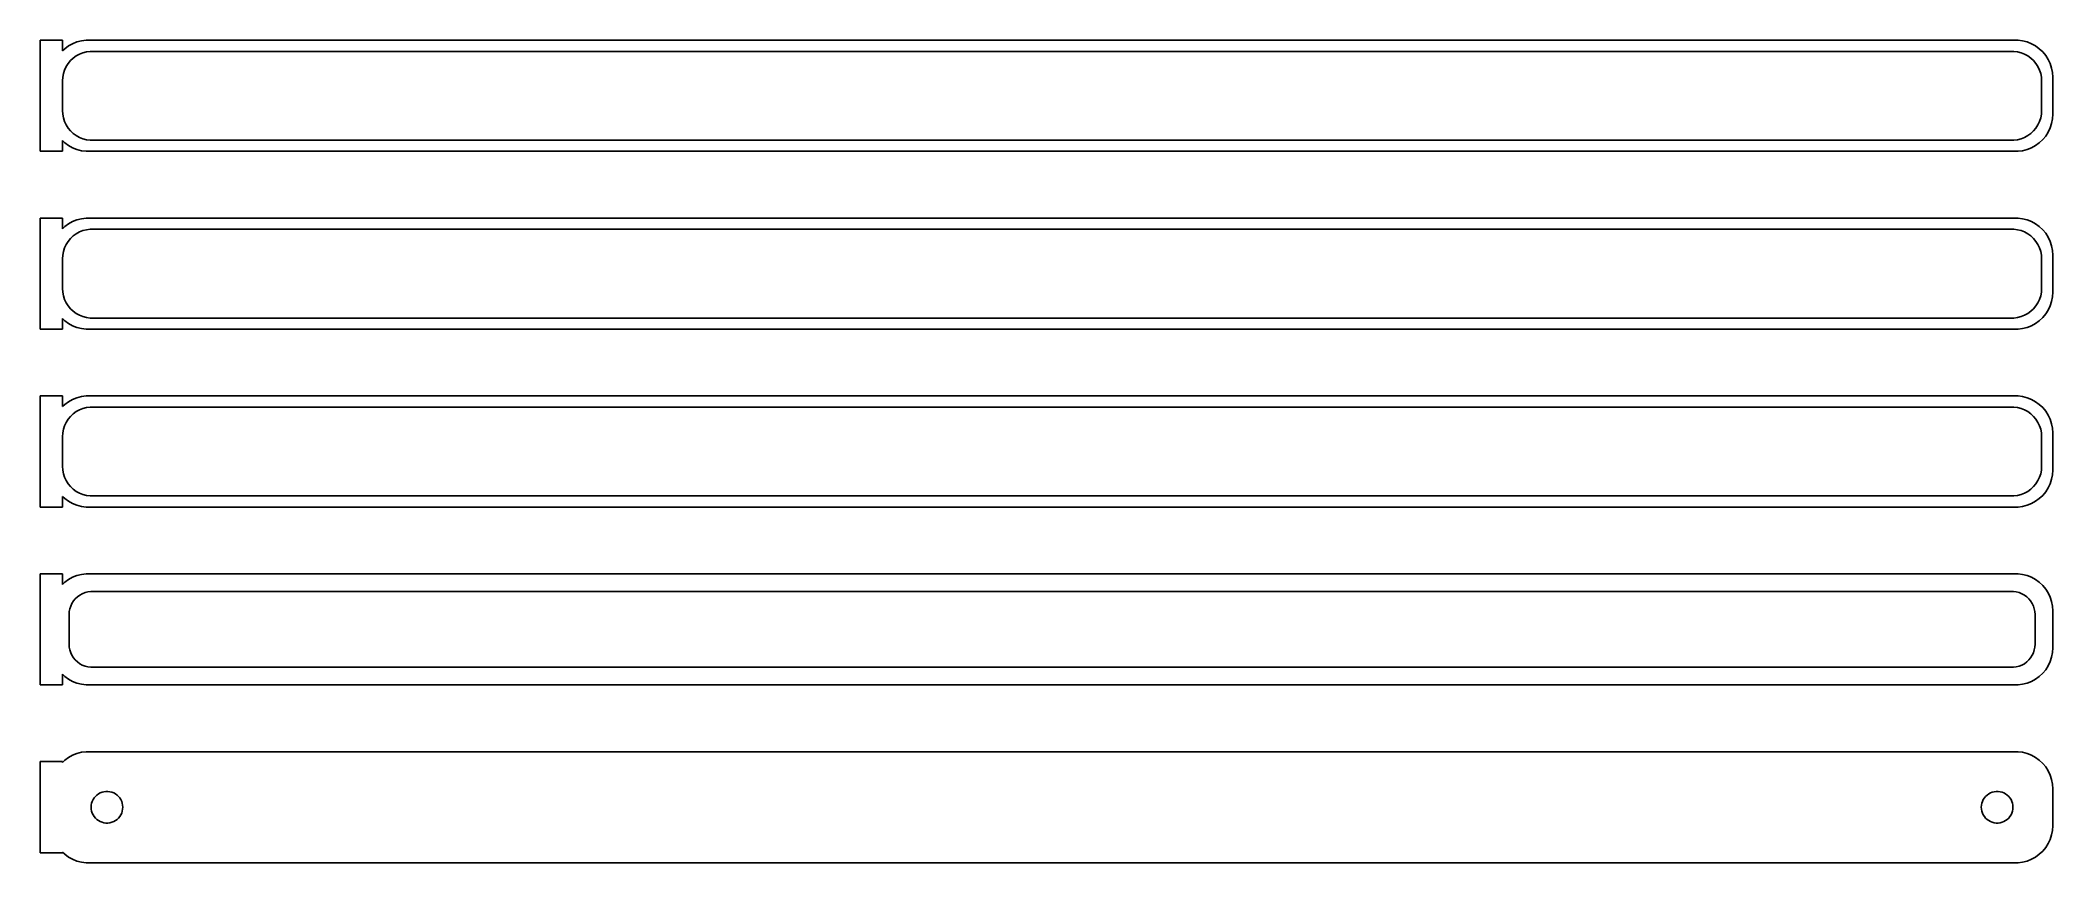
# Model space of a CAD drawing. Header units: metres. Extents: x -136 to 135, y 113 to 223.
import ezdxf

# ---------------------------------------------------------------- set-up
doc = ezdxf.new("R2010")
doc.units = ezdxf.units.M

msp = doc.modelspace()

# ---------------------------------------------------------------- linework, layer by layer
for p, q in [((-133.5, 223.49), (-136.5, 223.49)), ((-136.5, 223.49), (-136.5, 208.51)), ((-133.5, 222.059), (-133.5, 223.49)), ((-132.679, 222.722), (-133.187, 222.353)), ((-132.129, 223.024), (-132.679, 222.722)), ((-131.545, 223.255), (-132.129, 223.024)), ((-130.937, 223.411), (-131.545, 223.255)), ((-130.314, 223.49), (-130.937, 223.411)), ((130.314, 223.49), (-130.314, 223.49)), ((130.937, 223.411), (130.314, 223.49)), ((131.545, 223.255), (130.937, 223.411)), ((132.129, 223.024), (131.545, 223.255)), ((132.679, 222.722), (132.129, 223.024)), ((133.187, 222.353), (132.679, 222.722)), ((-133.187, 222.353), (-133.5, 222.059)), ((-133.219, 219.472), (-133.005, 219.927)), ((-133.005, 219.927), (-132.736, 220.351)), ((-132.736, 220.351), (-132.416, 220.738)), ((-132.416, 220.738), (-132.05, 221.082)), ((-132.05, 221.082), (-131.643, 221.377)), ((-131.643, 221.377), (-131.203, 221.619)), ((-131.203, 221.619), (-130.736, 221.804)), ((-130.736, 221.804), (-130.25, 221.929)), ((-130.25, 221.929), (-129.751, 221.992)), ((-129.751, 221.992), (129.751, 221.992)), ((129.751, 221.992), (130.25, 221.929)), ((130.25, 221.929), (130.736, 221.804)), ((130.736, 221.804), (131.203, 221.619)), ((131.203, 221.619), (131.643, 221.377)), ((131.643, 221.377), (132.05, 221.082)), ((132.05, 221.082), (132.416, 220.738)), ((132.416, 220.738), (132.736, 220.351)), ((132.736, 220.351), (133.005, 219.927)), ((133.005, 219.927), (133.219, 219.472)), ((133.645, 221.923), (133.187, 222.353)), ((134.045, 221.439), (133.645, 221.923)), ((134.382, 220.909), (134.045, 221.439)), ((134.649, 220.341), (134.382, 220.909)), ((134.843, 219.743), (134.649, 220.341)), ((-133.5, 218), (-133.468, 218.501)), ((-133.5, 214), (-133.5, 218)), ((-133.468, 218.501), (-133.374, 218.995)), ((-133.374, 218.995), (-133.219, 219.472)), ((133.219, 219.472), (133.374, 218.995)), ((133.374, 218.995), (133.468, 218.501)), ((133.468, 218.501), (133.5, 218)), ((133.5, 218), (133.5, 214)), ((134.961, 219.127), (134.843, 219.743)), ((135, 218.5), (134.961, 219.127)), ((135, 213.5), (135, 218.5)), ((-133.468, 213.499), (-133.5, 214)), ((-133.374, 213.005), (-133.468, 213.499)), ((-133.219, 212.528), (-133.374, 213.005)), ((-133.005, 212.073), (-133.219, 212.528)), ((-132.736, 211.649), (-133.005, 212.073)), ((133.005, 212.073), (132.736, 211.649)), ((133.219, 212.528), (133.005, 212.073)), ((133.374, 213.005), (133.219, 212.528)), ((133.468, 213.499), (133.374, 213.005)), ((133.5, 214), (133.468, 213.499)), ((134.649, 211.659), (134.843, 212.257)), ((134.843, 212.257), (134.961, 212.873)), ((134.961, 212.873), (135, 213.5)), ((-133.5, 209.941), (-133.187, 209.647)), ((-133.5, 208.51), (-133.5, 209.941)), ((-133.187, 209.647), (-132.679, 209.278)), ((-132.416, 211.262), (-132.736, 211.649)), ((-132.679, 209.278), (-132.129, 208.976)), ((-132.05, 210.918), (-132.416, 211.262)), ((-131.643, 210.623), (-132.05, 210.918)), ((-131.203, 210.381), (-131.643, 210.623)), ((-130.736, 210.196), (-131.203, 210.381)), ((-130.25, 210.071), (-130.736, 210.196)), ((-129.751, 210.008), (-130.25, 210.071)), ((129.751, 210.008), (-129.751, 210.008)), ((130.25, 210.071), (129.751, 210.008)), ((130.736, 210.196), (130.25, 210.071)), ((131.203, 210.381), (130.736, 210.196)), ((131.643, 210.623), (131.203, 210.381)), ((132.05, 210.918), (131.643, 210.623)), ((132.416, 211.262), (132.05, 210.918)), ((132.129, 208.976), (132.679, 209.278)), ((132.736, 211.649), (132.416, 211.262)), ((132.679, 209.278), (133.187, 209.647)), ((133.187, 209.647), (133.645, 210.077)), ((133.645, 210.077), (134.045, 210.561)), ((134.045, 210.561), (134.382, 211.091)), ((134.382, 211.091), (134.649, 211.659)), ((-136.5, 208.51), (-133.5, 208.51)), ((-132.129, 208.976), (-131.545, 208.745)), ((-131.545, 208.745), (-130.937, 208.589)), ((-130.937, 208.589), (-130.314, 208.51)), ((-130.314, 208.51), (130.314, 208.51)), ((130.314, 208.51), (130.937, 208.589)), ((130.937, 208.589), (131.545, 208.745)), ((131.545, 208.745), (132.129, 208.976)), ((-133.5, 199.49), (-136.5, 199.49)), ((-136.5, 199.49), (-136.5, 184.51)), ((-133.5, 198.059), (-133.5, 199.49)), ((-133.187, 198.353), (-133.5, 198.059)), ((-132.679, 198.722), (-133.187, 198.353)), ((-132.129, 199.024), (-132.679, 198.722)), ((-131.545, 199.255), (-132.129, 199.024)), ((-130.937, 199.411), (-131.545, 199.255)), ((-130.314, 199.49), (-130.937, 199.411)), ((130.314, 199.49), (-130.314, 199.49)), ((130.937, 199.411), (130.314, 199.49)), ((131.545, 199.255), (130.937, 199.411)), ((132.129, 199.024), (131.545, 199.255)), ((132.679, 198.722), (132.129, 199.024)), ((133.187, 198.353), (132.679, 198.722)), ((133.645, 197.923), (133.187, 198.353)), ((-133.219, 195.472), (-133.005, 195.927)), ((-133.005, 195.927), (-132.736, 196.351)), ((-132.736, 196.351), (-132.416, 196.738)), ((-132.416, 196.738), (-132.05, 197.082)), ((-132.05, 197.082), (-131.643, 197.377)), ((-131.643, 197.377), (-131.203, 197.619)), ((-131.203, 197.619), (-130.736, 197.804)), ((-130.736, 197.804), (-130.25, 197.929)), ((-130.25, 197.929), (-129.751, 197.992)), ((-129.751, 197.992), (129.751, 197.992)), ((129.751, 197.992), (130.25, 197.929)), ((130.25, 197.929), (130.736, 197.804)), ((130.736, 197.804), (131.203, 197.619)), ((131.203, 197.619), (131.643, 197.377)), ((131.643, 197.377), (132.05, 197.082)), ((132.05, 197.082), (132.416, 196.738)), ((132.416, 196.738), (132.736, 196.351)), ((132.736, 196.351), (133.005, 195.927)), ((133.005, 195.927), (133.219, 195.472)), ((134.045, 197.439), (133.645, 197.923)), ((134.382, 196.909), (134.045, 197.439)), ((134.649, 196.341), (134.382, 196.909)), ((134.843, 195.743), (134.649, 196.341)), ((134.961, 195.127), (134.843, 195.743)), ((-133.5, 194), (-133.468, 194.501)), ((-133.5, 190), (-133.5, 194)), ((-133.468, 194.501), (-133.374, 194.995)), ((-133.374, 194.995), (-133.219, 195.472)), ((133.219, 195.472), (133.374, 194.995)), ((133.374, 194.995), (133.468, 194.501)), ((133.468, 194.501), (133.5, 194)), ((133.5, 194), (133.5, 190)), ((135, 194.5), (134.961, 195.127)), ((135, 189.5), (135, 194.5)), ((-133.468, 189.499), (-133.5, 190)), ((-133.374, 189.005), (-133.468, 189.499)), ((-133.219, 188.528), (-133.374, 189.005)), ((-133.005, 188.073), (-133.219, 188.528)), ((-132.736, 187.649), (-133.005, 188.073)), ((-132.416, 187.262), (-132.736, 187.649)), ((132.736, 187.649), (132.416, 187.262)), ((133.005, 188.073), (132.736, 187.649)), ((133.219, 188.528), (133.005, 188.073)), ((133.374, 189.005), (133.219, 188.528)), ((133.468, 189.499), (133.374, 189.005)), ((133.5, 190), (133.468, 189.499)), ((134.382, 187.091), (134.649, 187.659)), ((134.649, 187.659), (134.843, 188.257)), ((134.843, 188.257), (134.961, 188.873)), ((134.961, 188.873), (135, 189.5)), ((-133.5, 185.941), (-133.187, 185.647)), ((-133.5, 184.51), (-133.5, 185.941)), ((-133.187, 185.647), (-132.679, 185.278)), ((-132.679, 185.278), (-132.129, 184.976)), ((-132.05, 186.918), (-132.416, 187.262)), ((-132.129, 184.976), (-131.545, 184.745)), ((-131.643, 186.623), (-132.05, 186.918)), ((-131.203, 186.381), (-131.643, 186.623)), ((-131.545, 184.745), (-130.937, 184.589)), ((-130.736, 186.196), (-131.203, 186.381)), ((-130.25, 186.071), (-130.736, 186.196)), ((-129.751, 186.008), (-130.25, 186.071)), ((129.751, 186.008), (-129.751, 186.008)), ((130.25, 186.071), (129.751, 186.008)), ((130.736, 186.196), (130.25, 186.071)), ((131.203, 186.381), (130.736, 186.196)), ((130.937, 184.589), (131.545, 184.745)), ((131.643, 186.623), (131.203, 186.381)), ((131.545, 184.745), (132.129, 184.976)), ((132.05, 186.918), (131.643, 186.623)), ((132.416, 187.262), (132.05, 186.918)), ((132.129, 184.976), (132.679, 185.278)), ((132.679, 185.278), (133.187, 185.647)), ((133.187, 185.647), (133.645, 186.077)), ((133.645, 186.077), (134.045, 186.561)), ((134.045, 186.561), (134.382, 187.091)), ((-136.5, 184.51), (-133.5, 184.51)), ((-130.937, 184.589), (-130.314, 184.51)), ((-130.314, 184.51), (130.314, 184.51)), ((130.314, 184.51), (130.937, 184.589)), ((-133.5, 175.49), (-136.5, 175.49)), ((-136.5, 175.49), (-136.5, 160.51)), ((-133.5, 174.059), (-133.5, 175.49)), ((-133.187, 174.353), (-133.5, 174.059)), ((-132.679, 174.722), (-133.187, 174.353)), ((-132.129, 175.024), (-132.679, 174.722)), ((-131.545, 175.255), (-132.129, 175.024)), ((-130.937, 175.411), (-131.545, 175.255)), ((-131.203, 173.619), (-130.736, 173.804)), ((-130.314, 175.49), (-130.937, 175.411)), ((-130.736, 173.804), (-130.25, 173.929)), ((130.314, 175.49), (-130.314, 175.49)), ((-130.25, 173.929), (-129.751, 173.992)), ((-129.751, 173.992), (129.751, 173.992)), ((129.751, 173.992), (130.25, 173.929)), ((130.25, 173.929), (130.736, 173.804)), ((130.937, 175.411), (130.314, 175.49)), ((130.736, 173.804), (131.203, 173.619)), ((131.545, 175.255), (130.937, 175.411)), ((132.129, 175.024), (131.545, 175.255)), ((132.679, 174.722), (132.129, 175.024)), ((133.187, 174.353), (132.679, 174.722)), ((133.645, 173.923), (133.187, 174.353)), ((134.045, 173.439), (133.645, 173.923)), ((-133.374, 170.995), (-133.219, 171.472)), ((-133.219, 171.472), (-133.005, 171.927)), ((-133.005, 171.927), (-132.736, 172.351)), ((-132.736, 172.351), (-132.416, 172.738)), ((-132.416, 172.738), (-132.05, 173.082)), ((-132.05, 173.082), (-131.643, 173.377)), ((-131.643, 173.377), (-131.203, 173.619)), ((131.203, 173.619), (131.643, 173.377)), ((131.643, 173.377), (132.05, 173.082)), ((132.05, 173.082), (132.416, 172.738)), ((132.416, 172.738), (132.736, 172.351)), ((132.736, 172.351), (133.005, 171.927)), ((133.005, 171.927), (133.219, 171.472)), ((133.219, 171.472), (133.374, 170.995)), ((134.382, 172.909), (134.045, 173.439)), ((134.649, 172.341), (134.382, 172.909)), ((134.843, 171.743), (134.649, 172.341)), ((134.961, 171.127), (134.843, 171.743)), ((135, 170.5), (134.961, 171.127)), ((-133.5, 170), (-133.468, 170.501)), ((-133.5, 166), (-133.5, 170)), ((-133.468, 170.501), (-133.374, 170.995)), ((133.374, 170.995), (133.468, 170.501)), ((133.468, 170.501), (133.5, 170)), ((133.5, 170), (133.5, 166)), ((135, 165.5), (135, 170.5)), ((-133.468, 165.499), (-133.5, 166)), ((133.5, 166), (133.468, 165.499)), ((-133.374, 165.005), (-133.468, 165.499)), ((-133.219, 164.528), (-133.374, 165.005)), ((-133.005, 164.073), (-133.219, 164.528)), ((-132.736, 163.649), (-133.005, 164.073)), ((-132.416, 163.262), (-132.736, 163.649)), ((-132.05, 162.918), (-132.416, 163.262)), ((-131.643, 162.623), (-132.05, 162.918)), ((132.05, 162.918), (131.643, 162.623)), ((132.416, 163.262), (132.05, 162.918)), ((132.736, 163.649), (132.416, 163.262)), ((133.005, 164.073), (132.736, 163.649)), ((133.219, 164.528), (133.005, 164.073)), ((133.374, 165.005), (133.219, 164.528)), ((133.468, 165.499), (133.374, 165.005)), ((134.045, 162.561), (134.382, 163.091)), ((134.382, 163.091), (134.649, 163.659)), ((134.649, 163.659), (134.843, 164.257)), ((134.843, 164.257), (134.961, 164.873)), ((134.961, 164.873), (135, 165.5)), ((-136.5, 160.51), (-133.5, 160.51)), ((-133.5, 161.941), (-133.187, 161.647)), ((-133.5, 160.51), (-133.5, 161.941)), ((-133.187, 161.647), (-132.679, 161.278)), ((-132.679, 161.278), (-132.129, 160.976)), ((-132.129, 160.976), (-131.545, 160.745)), ((-131.203, 162.381), (-131.643, 162.623)), ((-131.545, 160.745), (-130.937, 160.589)), ((-130.736, 162.196), (-131.203, 162.381)), ((-130.937, 160.589), (-130.314, 160.51)), ((-130.25, 162.071), (-130.736, 162.196)), ((-130.314, 160.51), (130.314, 160.51)), ((-129.751, 162.008), (-130.25, 162.071)), ((129.751, 162.008), (-129.751, 162.008)), ((130.25, 162.071), (129.751, 162.008)), ((130.736, 162.196), (130.25, 162.071)), ((130.314, 160.51), (130.937, 160.589)), ((131.203, 162.381), (130.736, 162.196)), ((130.937, 160.589), (131.545, 160.745)), ((131.643, 162.623), (131.203, 162.381)), ((131.545, 160.745), (132.129, 160.976)), ((132.129, 160.976), (132.679, 161.278)), ((132.679, 161.278), (133.187, 161.647)), ((133.187, 161.647), (133.645, 162.077)), ((133.645, 162.077), (134.045, 162.561)), ((-133.5, 151.479), (-136.5, 151.479)), ((-136.5, 151.479), (-136.5, 136.521)), ((-133.5, 150.059), (-133.5, 151.479)), ((-133.187, 150.353), (-133.5, 150.059)), ((-132.679, 150.722), (-133.187, 150.353)), ((-132.129, 151.024), (-132.679, 150.722)), ((-131.545, 151.255), (-132.129, 151.024)), ((-130.937, 151.411), (-131.545, 151.255)), ((-130.314, 151.49), (-130.937, 151.411)), ((130.314, 151.49), (-130.314, 151.49)), ((130.937, 151.411), (130.314, 151.49)), ((131.545, 151.255), (130.937, 151.411)), ((132.129, 151.024), (131.545, 151.255)), ((132.679, 150.722), (132.129, 151.024)), ((133.187, 150.353), (132.679, 150.722)), ((133.645, 149.923), (133.187, 150.353)), ((134.045, 149.439), (133.645, 149.923)), ((134.382, 148.909), (134.045, 149.439)), ((-132.588, 146.39), (-132.515, 146.774)), ((-132.515, 146.774), (-132.394, 147.146)), ((-132.394, 147.146), (-132.228, 147.5)), ((-132.228, 147.5), (-132.018, 147.83)), ((-132.018, 147.83), (-131.769, 148.131)), ((-131.769, 148.131), (-131.484, 148.399)), ((-131.484, 148.399), (-131.168, 148.628)), ((-131.168, 148.628), (-130.825, 148.817)), ((-130.825, 148.817), (-130.462, 148.961)), ((-130.462, 148.961), (-130.083, 149.058)), ((-130.083, 149.058), (-129.695, 149.107)), ((-129.695, 149.107), (129.695, 149.107)), ((129.695, 149.107), (130.083, 149.058)), ((130.083, 149.058), (130.462, 148.961)), ((130.462, 148.961), (130.825, 148.817)), ((130.825, 148.817), (131.168, 148.628)), ((131.168, 148.628), (131.484, 148.399)), ((131.484, 148.399), (131.769, 148.131)), ((131.769, 148.131), (132.018, 147.83)), ((132.018, 147.83), (132.228, 147.5)), ((132.228, 147.5), (132.394, 147.146)), ((132.394, 147.146), (132.515, 146.774)), ((132.515, 146.774), (132.588, 146.39)), ((134.649, 148.341), (134.382, 148.909)), ((134.843, 147.743), (134.649, 148.341)), ((134.961, 147.127), (134.843, 147.743)), ((135, 146.5), (134.961, 147.127)), ((-132.613, 146), (-132.588, 146.39)), ((-132.613, 142), (-132.613, 146)), ((132.588, 146.39), (132.613, 146)), ((132.613, 146), (132.613, 142)), ((135, 141.5), (135, 146.5)), ((-132.588, 141.61), (-132.613, 142)), ((-132.515, 141.226), (-132.588, 141.61)), ((-132.394, 140.854), (-132.515, 141.226)), ((132.515, 141.226), (132.394, 140.854)), ((132.588, 141.61), (132.515, 141.226)), ((132.613, 142), (132.588, 141.61)), ((134.961, 140.873), (135, 141.5)), ((-132.228, 140.5), (-132.394, 140.854)), ((-132.018, 140.17), (-132.228, 140.5)), ((-131.769, 139.869), (-132.018, 140.17)), ((-131.484, 139.601), (-131.769, 139.869)), ((-131.168, 139.372), (-131.484, 139.601)), ((-130.825, 139.183), (-131.168, 139.372)), ((-130.462, 139.039), (-130.825, 139.183)), ((-130.083, 138.942), (-130.462, 139.039)), ((-129.695, 138.893), (-130.083, 138.942)), ((129.695, 138.893), (-129.695, 138.893)), ((130.083, 138.942), (129.695, 138.893)), ((130.462, 139.039), (130.083, 138.942)), ((130.825, 139.183), (130.462, 139.039)), ((131.168, 139.372), (130.825, 139.183)), ((131.484, 139.601), (131.168, 139.372)), ((131.769, 139.869), (131.484, 139.601)), ((132.018, 140.17), (131.769, 139.869)), ((132.228, 140.5), (132.018, 140.17)), ((132.394, 140.854), (132.228, 140.5)), ((133.645, 138.077), (134.045, 138.561)), ((134.045, 138.561), (134.382, 139.091)), ((134.382, 139.091), (134.649, 139.659)), ((134.649, 139.659), (134.843, 140.257)), ((134.843, 140.257), (134.961, 140.873)), ((-136.5, 136.521), (-133.5, 136.521)), ((-133.5, 136.521), (-133.5, 137.941)), ((-133.5, 137.941), (-133.187, 137.647)), ((-133.187, 137.647), (-132.679, 137.278)), ((-132.679, 137.278), (-132.129, 136.976)), ((-132.129, 136.976), (-131.545, 136.745)), ((-131.545, 136.745), (-130.937, 136.589)), ((-130.937, 136.589), (-130.314, 136.51)), ((-130.314, 136.51), (130.314, 136.51)), ((130.314, 136.51), (130.937, 136.589)), ((130.937, 136.589), (131.545, 136.745)), ((131.545, 136.745), (132.129, 136.976)), ((132.129, 136.976), (132.679, 137.278)), ((132.679, 137.278), (133.187, 137.647)), ((133.187, 137.647), (133.645, 138.077)), ((-133.5, 126.153), (-136.5, 126.153)), ((-136.5, 126.153), (-136.5, 113.847)), ((-133.187, 126.353), (-133.5, 126.059)), ((-133.5, 126.059), (-133.5, 126.153)), ((-132.679, 126.722), (-133.187, 126.353)), ((-132.129, 127.024), (-132.679, 126.722)), ((-131.545, 127.255), (-132.129, 127.024)), ((-130.937, 127.411), (-131.545, 127.255)), ((-130.314, 127.49), (-130.937, 127.411)), ((130.314, 127.49), (-130.314, 127.49)), ((130.937, 127.411), (130.314, 127.49)), ((131.545, 127.255), (130.937, 127.411)), ((132.129, 127.024), (131.545, 127.255)), ((132.679, 126.722), (132.129, 127.024)), ((133.187, 126.353), (132.679, 126.722)), ((133.645, 125.923), (133.187, 126.353)), ((134.045, 125.439), (133.645, 125.923)), ((134.382, 124.909), (134.045, 125.439)), ((134.649, 124.341), (134.382, 124.909)), ((134.843, 123.743), (134.649, 124.341)), ((134.961, 123.127), (134.843, 123.743)), ((135, 122.5), (134.961, 123.127)), ((135, 117.5), (135, 122.5)), ((-129.635, 120), (-129.618, 120.268)), ((-129.618, 119.732), (-129.635, 120)), ((-129.618, 120.268), (-129.568, 120.531)), ((-129.568, 119.469), (-129.618, 119.732)), ((-129.568, 120.531), (-129.485, 120.786)), ((-129.485, 119.214), (-129.568, 119.469)), ((-129.485, 120.786), (-129.371, 121.029)), ((-129.371, 121.029), (-129.227, 121.255)), ((-129.227, 121.255), (-129.057, 121.462)), ((-129.057, 121.462), (-128.861, 121.645)), ((-128.861, 121.645), (-128.644, 121.803)), ((-128.644, 121.803), (-128.409, 121.932)), ((-128.409, 121.932), (-128.16, 122.031)), ((-128.16, 122.031), (-127.9, 122.097)), ((-127.9, 122.097), (-127.634, 122.131)), ((-127.634, 122.131), (-127.366, 122.131)), ((-127.366, 122.131), (-127.1, 122.097)), ((-127.1, 122.097), (-126.84, 122.031)), ((-126.84, 122.031), (-126.591, 121.932)), ((-126.591, 121.932), (-126.356, 121.803)), ((-126.356, 121.803), (-126.139, 121.645)), ((-126.139, 121.645), (-125.943, 121.462)), ((-125.943, 121.462), (-125.773, 121.255)), ((-125.773, 121.255), (-125.629, 121.029)), ((-125.629, 121.029), (-125.515, 120.786)), ((-125.515, 120.786), (-125.432, 120.531)), ((-125.432, 119.469), (-125.515, 119.214)), ((-125.432, 120.531), (-125.382, 120.268)), ((-125.382, 119.732), (-125.432, 119.469)), ((-125.382, 120.268), (-125.365, 120)), ((-125.365, 120), (-125.382, 119.732)), ((125.365, 120), (125.382, 120.268)), ((125.382, 119.732), (125.365, 120)), ((125.382, 120.268), (125.432, 120.531)), ((125.432, 119.469), (125.382, 119.732)), ((125.432, 120.531), (125.515, 120.786)), ((125.515, 119.214), (125.432, 119.469)), ((125.515, 120.786), (125.629, 121.029)), ((125.629, 121.029), (125.773, 121.255)), ((125.773, 121.255), (125.943, 121.462)), ((125.943, 121.462), (126.139, 121.645)), ((126.139, 121.645), (126.356, 121.803)), ((126.356, 121.803), (126.591, 121.932)), ((126.591, 121.932), (126.84, 122.031)), ((126.84, 122.031), (127.1, 122.097)), ((127.1, 122.097), (127.366, 122.131)), ((127.366, 122.131), (127.634, 122.131)), ((127.634, 122.131), (127.9, 122.097)), ((127.9, 122.097), (128.16, 122.031)), ((128.16, 122.031), (128.409, 121.932)), ((128.409, 121.932), (128.644, 121.803)), ((128.644, 121.803), (128.861, 121.645)), ((128.861, 121.645), (129.057, 121.462)), ((129.057, 121.462), (129.227, 121.255)), ((129.227, 121.255), (129.371, 121.029)), ((129.371, 121.029), (129.485, 120.786)), ((129.485, 120.786), (129.568, 120.531)), ((129.568, 119.469), (129.485, 119.214)), ((129.568, 120.531), (129.618, 120.268)), ((129.618, 119.732), (129.568, 119.469)), ((129.618, 120.268), (129.635, 120)), ((129.635, 120), (129.618, 119.732)), ((-129.371, 118.971), (-129.485, 119.214)), ((-129.227, 118.745), (-129.371, 118.971)), ((-129.057, 118.538), (-129.227, 118.745)), ((-128.861, 118.355), (-129.057, 118.538)), ((-128.644, 118.197), (-128.861, 118.355)), ((-128.409, 118.068), (-128.644, 118.197)), ((-128.16, 117.969), (-128.409, 118.068)), ((-127.9, 117.903), (-128.16, 117.969)), ((-127.634, 117.869), (-127.9, 117.903)), ((-127.366, 117.869), (-127.634, 117.869)), ((-127.1, 117.903), (-127.366, 117.869)), ((-126.84, 117.969), (-127.1, 117.903)), ((-126.591, 118.068), (-126.84, 117.969)), ((-126.356, 118.197), (-126.591, 118.068)), ((-126.139, 118.355), (-126.356, 118.197)), ((-125.943, 118.538), (-126.139, 118.355)), ((-125.773, 118.745), (-125.943, 118.538)), ((-125.629, 118.971), (-125.773, 118.745)), ((-125.515, 119.214), (-125.629, 118.971)), ((125.629, 118.971), (125.515, 119.214)), ((125.773, 118.745), (125.629, 118.971)), ((125.943, 118.538), (125.773, 118.745)), ((126.139, 118.355), (125.943, 118.538)), ((126.356, 118.197), (126.139, 118.355)), ((126.591, 118.068), (126.356, 118.197)), ((126.84, 117.969), (126.591, 118.068)), ((127.1, 117.903), (126.84, 117.969)), ((127.366, 117.869), (127.1, 117.903)), ((127.634, 117.869), (127.366, 117.869)), ((127.9, 117.903), (127.634, 117.869)), ((128.16, 117.969), (127.9, 117.903)), ((128.409, 118.068), (128.16, 117.969)), ((128.644, 118.197), (128.409, 118.068)), ((128.861, 118.355), (128.644, 118.197)), ((129.057, 118.538), (128.861, 118.355)), ((129.227, 118.745), (129.057, 118.538)), ((129.371, 118.971), (129.227, 118.745)), ((129.485, 119.214), (129.371, 118.971)), ((134.843, 116.257), (134.961, 116.873)), ((134.961, 116.873), (135, 117.5)), ((133.187, 113.647), (133.645, 114.077)), ((133.645, 114.077), (134.045, 114.561)), ((134.045, 114.561), (134.382, 115.091)), ((134.382, 115.091), (134.649, 115.659)), ((134.649, 115.659), (134.843, 116.257)), ((-136.5, 113.847), (-133.5, 113.847)), ((-133.5, 113.847), (-133.5, 113.941)), ((-133.5, 113.941), (-133.187, 113.647)), ((-133.187, 113.647), (-132.679, 113.278)), ((-132.679, 113.278), (-132.129, 112.976)), ((-132.129, 112.976), (-131.545, 112.745)), ((-131.545, 112.745), (-130.937, 112.589)), ((-130.937, 112.589), (-130.314, 112.51)), ((-130.314, 112.51), (130.314, 112.51)), ((130.314, 112.51), (130.937, 112.589)), ((130.937, 112.589), (131.545, 112.745)), ((131.545, 112.745), (132.129, 112.976)), ((132.129, 112.976), (132.679, 113.278)), ((132.679, 113.278), (133.187, 113.647))]:
    msp.add_line(p, q)

doc.saveas('drawing.dxf')
